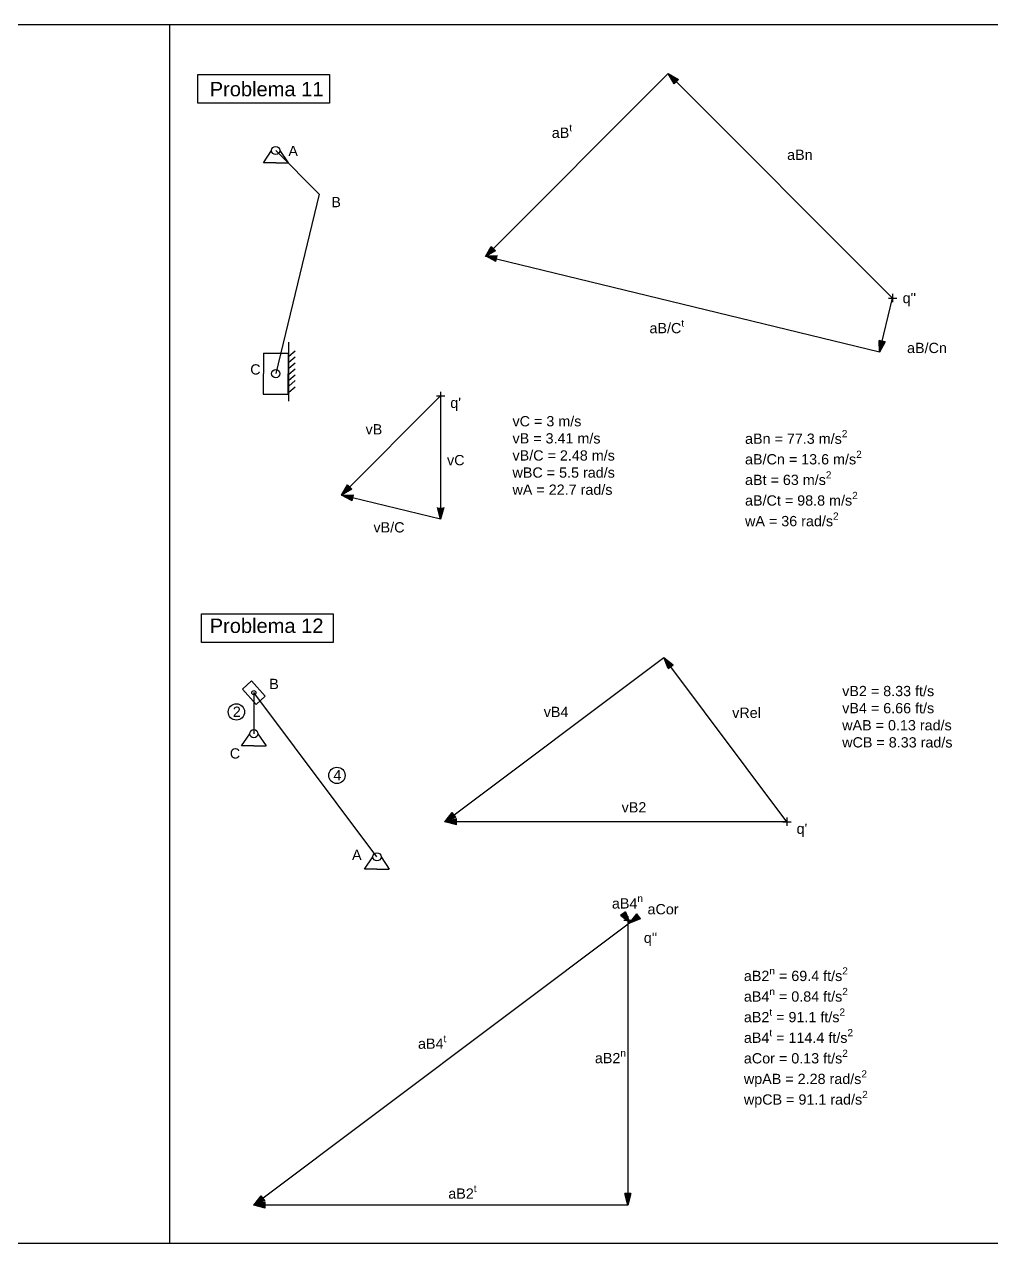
# Model space of a CAD drawing. Header units: inches. Extents: x -8 to 2100, y -439 to 297.
# Drawn here: x 804.7 to 1040.3, y 0 to 297 of the extents above; entities that cross this region are included whole.
import ezdxf

# ---------------------------------------------------------------- set-up
doc = ezdxf.new("R2010")
doc.units = ezdxf.units.IN
doc.header["$MEASUREMENT"] = 0
doc.styles.get("Standard").update_dxf_attribs({"font": 'arial.ttf'})

msp = doc.modelspace()

# ---------------------------------------------------------------- hatches: boundary and pattern name
h = msp.add_hatch(color=256)
h.dxf.hatch_style = 1
h.paths.add_polyline_path([(961.56637, 285.00218), (963.01526, 282.49263), (964.07592, 283.55329)])
h = msp.add_hatch(color=256)
h.dxf.hatch_style = 1
h.paths.add_polyline_path([(916.9827, 240.41851), (919.49225, 241.8674), (918.43159, 242.92806)])
h = msp.add_hatch(color=256)
h.dxf.hatch_style = 1
h.paths.add_polyline_path([(916.9827, 240.61971), (919.5261, 239.2311), (919.87965, 240.68884)])
h = msp.add_hatch(color=256)
h.dxf.hatch_style = 1
h.paths.add_polyline_path([(1013.02017, 217.126), (1014.40878, 219.6694), (1012.95104, 220.02295)])
h = msp.add_hatch(color=256)
h.dxf.hatch_style = 1
h.paths.add_polyline_path([(881.95001, 182.35692), (884.45956, 183.80581), (883.3989, 184.86647)])
h = msp.add_hatch(color=256)
h.dxf.hatch_style = 1
h.paths.add_polyline_path([(881.95001, 182.35692), (884.49341, 180.96831), (884.84696, 182.42605)])
h = msp.add_hatch(color=256)
h.dxf.hatch_style = 1
h.paths.add_polyline_path([(906.09419, 176.50109), (906.84419, 179.30013), (905.34419, 179.30013)])
h = msp.add_hatch(color=256)
h.dxf.hatch_style = 1
h.paths.add_polyline_path([(960.47298, 142.76729), (961.5524, 140.07805), (962.7524, 140.97805)])
h = msp.add_hatch(color=256)
h.dxf.hatch_style = 1
h.paths.add_polyline_path([(907.13965, 102.76729), (909.82888, 103.84671), (908.92888, 105.04671)])
h = msp.add_hatch(color=256)
h.dxf.hatch_style = 1
h.paths.add_polyline_path([(907.13965, 102.76729), (909.93868, 102.01729), (909.93868, 103.51729)])
h = msp.add_hatch(color=256)
h.dxf.hatch_style = 1
h.paths.add_polyline_path([(952.20963, 78.12534), (951.1302, 80.81457), (949.9302, 79.91457)])
h = msp.add_hatch(color=256)
h.dxf.hatch_style = 1
h.paths.add_polyline_path([(952.10563, 78.04734), (954.79486, 79.12676), (953.89486, 80.32676)])
h = msp.add_hatch(color=256)
h.dxf.hatch_style = 1
h.paths.add_polyline_path([(951.70563, 9.39734), (952.45563, 12.19638), (950.95563, 12.19638)])
h = msp.add_hatch(color=256)
h.dxf.hatch_style = 1
h.paths.add_polyline_path([(860.57229, 9.39734), (863.26152, 10.47676), (862.36152, 11.67676)])
h = msp.add_hatch(color=256)
h.dxf.hatch_style = 1
h.paths.add_polyline_path([(860.57229, 9.39734), (863.37133, 8.64734), (863.37133, 10.14734)])

# ---------------------------------------------------------------- linework, layer by layer
for p, q in [((630, 297), (840, 297)), ((840, 297), (840, 0)), ((840, 297), (1050, 297)), ((916.9827, 240.41851), (961.56637, 285.00218)), ((961.56637, 285.00218), (1016.22572, 230.34283)), ((963.01526, 282.49263), (961.56637, 285.00218)), ((961.56637, 285.00218), (964.07592, 283.55329)), ((963.01526, 282.49263), (964.07592, 283.55329)), ((862.90631, 263.26733), (864.90631, 266.26733)), ((865.90631, 266.26733), (876.51291, 255.66073)), ((866.90631, 266.26733), (868.90631, 263.26733)), ((865.90631, 263.26733), (862.90631, 263.26733)), ((865.90631, 263.26733), (868.90631, 263.26733)), ((876.51291, 255.66073), (865.90631, 211.92859)), ((916.9827, 240.41851), (918.43159, 242.92806)), ((919.49225, 241.8674), (916.9827, 240.41851)), ((916.9827, 240.61971), (919.87965, 240.68884)), ((919.5261, 239.2311), (916.9827, 240.61971)), ((919.49225, 241.8674), (918.43159, 242.92806)), ((919.5261, 239.2311), (919.87965, 240.68884)), ((1013.02017, 217.126), (916.9827, 240.41851)), ((1013.02017, 217.126), (1016.22572, 230.34283)), ((1015.22572, 230.34283), (1017.22572, 230.34283)), ((1016.22572, 231.34283), (1016.22572, 229.34283)), ((1014.40878, 219.6694), (1012.95104, 220.02295)), ((1013.02017, 217.126), (1012.95104, 220.02295)), ((862.93808, 216.92849), (862.87453, 206.92869)), ((862.93808, 216.92849), (868.93808, 216.92849)), ((868.93808, 216.92849), (868.87453, 206.92869)), ((869.09753, 205.21136), (869.09753, 219.58365)), ((869.09753, 216.14585), (870.66518, 217.46307)), ((1014.40878, 219.6694), (1013.02017, 217.126)), ((869.09753, 214.69639), (870.66518, 216.01362)), ((869.09753, 213.24694), (870.66518, 214.56416)), ((869.09753, 211.79749), (870.66518, 213.11471)), ((869.09753, 210.34804), (870.66518, 211.66526)), ((869.09753, 208.89858), (870.66518, 210.21581)), ((869.09753, 207.39166), (870.66518, 208.70889)), ((862.87453, 206.92869), (868.87453, 206.92869)), ((881.95001, 182.35692), (906.09419, 206.50109)), ((905.09419, 206.50109), (907.09419, 206.50109)), ((906.09419, 207.50109), (906.09419, 205.50109)), ((906.09419, 206.50109), (906.09419, 176.50109)), ((881.95001, 182.35692), (883.3989, 184.86647)), ((884.45956, 183.80581), (883.3989, 184.86647)), ((884.45956, 183.80581), (881.95001, 182.35692)), ((881.95001, 182.35692), (884.84696, 182.42605)), ((906.09419, 176.50109), (881.95001, 182.35692)), ((884.49341, 180.96831), (881.95001, 182.35692)), ((884.49341, 180.96831), (884.84696, 182.42605)), ((906.09419, 176.50109), (905.34419, 179.30013)), ((906.84419, 179.30013), (906.09419, 176.50109)), ((907.13965, 102.76729), (960.47298, 142.76729)), ((990.47298, 102.76729), (960.47298, 142.76729)), ((961.5524, 140.07805), (960.47298, 142.76729)), ((960.47298, 142.76729), (962.7524, 140.97805)), ((961.5524, 140.07805), (962.7524, 140.97805)), ((859.99037, 137.08728), (857.78132, 135.05748)), ((863.34991, 133.38411), (859.99037, 137.08728)), ((861.14086, 131.35431), (857.78132, 135.05748)), ((860.56562, 134.2208), (860.56562, 124.2208)), ((890.56562, 94.2208), (860.56562, 134.2208)), ((863.34991, 133.38411), (861.14086, 131.35431)), ((857.56562, 121.2208), (859.56562, 124.2208)), ((861.56562, 124.2208), (863.56562, 121.2208)), ((860.56562, 121.2208), (857.56562, 121.2208)), ((860.56562, 121.2208), (863.56562, 121.2208)), ((907.13965, 102.76729), (908.92888, 105.04671)), ((909.82888, 103.84671), (908.92888, 105.04671)), ((909.82888, 103.84671), (907.13965, 102.76729)), ((907.13965, 102.76729), (909.93868, 103.51729)), ((990.47298, 102.76729), (907.13965, 102.76729)), ((909.93868, 102.01729), (907.13965, 102.76729)), ((909.93868, 102.01729), (909.93868, 103.51729)), ((989.47298, 102.76729), (991.47298, 102.76729)), ((990.47298, 103.76729), (990.47298, 101.76729)), ((887.56562, 91.2208), (889.56562, 94.2208)), ((891.56562, 94.2208), (893.56562, 91.2208)), ((890.56562, 91.2208), (887.56562, 91.2208)), ((890.56562, 91.2208), (893.56562, 91.2208)), ((951.1302, 80.81457), (949.9302, 79.91457)), ((951.1302, 80.81457), (952.20963, 78.12534)), ((952.10563, 78.04734), (953.89486, 80.32676)), ((954.79486, 79.12676), (953.89486, 80.32676)), ((952.10563, 78.04734), (860.57229, 9.39734)), ((952.20963, 78.12534), (949.9302, 79.91457)), ((950.70563, 78.79734), (952.70563, 78.79734)), ((951.70563, 79.79734), (951.70563, 77.79734)), ((951.70563, 78.79734), (951.70563, 9.39734)), ((952.20963, 78.12534), (951.70563, 78.79734)), ((954.79486, 79.12676), (952.10563, 78.04734)), ((952.20963, 78.12534), (952.10563, 78.04734)), ((952.45563, 12.19638), (950.95563, 12.19638)), ((951.70563, 9.39734), (950.95563, 12.19638)), ((952.45563, 12.19638), (951.70563, 9.39734)), ((860.57229, 9.39734), (862.36152, 11.67676)), ((863.26152, 10.47676), (860.57229, 9.39734)), ((860.57229, 9.39734), (863.37133, 10.14734)), ((951.70563, 9.39734), (860.57229, 9.39734)), ((863.37133, 8.64734), (860.57229, 9.39734)), ((863.26152, 10.47676), (862.36152, 11.67676)), ((863.37133, 8.64734), (863.37133, 10.14734)), ((840, 0), (630, 0)), ((1050, 0), (840, 0))]:
    msp.add_line(p, q)
for points in [[(846.93474, 284.7785), (879.02138, 284.7785), (879.02138, 277.83697), (846.93474, 277.83697)], [(847.78414, 153.40466), (879.87078, 153.40466), (879.87078, 146.46313), (847.78414, 146.46313)]]:
    msp.add_lwpolyline(points, close=True)
for centre, radius in [((865.90631, 266.26733), 1), ((865.90631, 211.92859), 1), ((860.56562, 134.2208), 0.5), ((856.31688, 129.51798), 2), ((860.56562, 124.2208), 1), ((880.81767, 114.04743), 2), ((890.56562, 94.2208), 1)]:
    msp.add_circle(centre, radius)

# ---------------------------------------------------------------- texts
at = {"attachment_point": 1}
for s, width, heights, insert, char_height in [('Problema 11', 31.8610207, [6.11788], (849.82107, 282.98228), 3.5), ('\\A1;aB{\\H0.7x;\\St^ ;}', 5.7492294, [0], (933.17055, 272.70286), 2.5), ('A', 5.7492294, [0], (868.98343, 267.41205), 2.5), ('\\A1;aBn', 5.7492294, [0], (990.52178, 266.48405), 2.5), ('B', 5.7492294, [0], (879.45858, 254.95675), 2.5), ("q''", 5.7492294, [0], (1018.6497, 231.5933), 2.5), ('\\A1;aB/C{\\H0.7x;\\St^ ;}', 5.7492294, [0], (956.97672, 225.11542), 2.5), ('\\A1;aB/Cn', 5.7492294, [0], (1019.73845, 219.43737), 2.5), ('C', 5.7492294, [0], (859.6984, 214.20465), 2.5), ("q'", 5.7492294, [0], (908.43941, 206.0563), 2.5), ('vB', 5.7492294, [0], (887.79436, 199.61879), 2.5), ('\\A1;vC = 3 m/s \\PvB = 3.41 m/s\\PvB/C = 2.48 m/s\\PwBC = 5.5 rad/s\\PwA = 22.7 rad/s', 94.4102789, [36.21997], (923.59739, 201.58058), 2.5), ('\\A1;aBn = 77.3 m/s{\\H0.7x;\\S2^ ;} \\PaB/Cn = 13.6 m/s{\\H0.7x;\\S2^ ;}\\PaBt = 63 m/s{\\H0.7x;\\S2^ ;\\H1.429x;\\P}aB/Ct = 98.8 m/s{\\H0.7x;\\S2^ ;}\\PwA = 36 rad/s{\\H0.7x;\\S2^ ;}', 94.4102789, [36.21997], (980.25717, 198.17739), 2.5), ('vC', 5.7492294, [0], (907.64428, 192.10674), 2.5), ('vB/C', 5.7492294, [0], (889.72153, 175.7343), 2.5), ('Problema 12', 35.600624, [5.14138], (849.82029, 152.25335), 3.5), ('B', 5.7492294, [0], (864.33148, 137.58623), 2.5), ('\\A1;vB2 = 8.33 ft/s \\PvB4 = 6.66 ft/s\\PwAB = 0.13 rad/s\\PwCB = 8.33 rad/s', 94.4102789, [36.21997], (1003.93093, 135.8594), 2.5), ('2', 5.7492294, [0], (855.45386, 130.81889), 2.5), ('vB4', 5.7492294, [0], (931.21014, 130.77187), 2.5), ('vRel', 5.7492294, [0], (977.12594, 130.56803), 2.5), ('C', 5.7492294, [0], (854.72324, 120.66141), 2.5), ('4', 5.7492294, [0], (879.95465, 115.34835), 2.5), ('vB2', 5.7492294, [0], (950.18867, 107.53399), 2.5), ("q'", 5.7492294, [0], (992.8182, 102.32249), 2.5), ('A', 5.7492294, [0], (884.49693, 95.95313), 2.5), ('\\A1;aB4{\\H0.7x;\\Sn^ ;}', 5.7492294, [0], (947.82514, 84.97114), 2.5), ('aCor', 5.7492294, [0], (956.49968, 82.71076), 2.5), ("q''", 5.7492294, [0], (955.59186, 75.75901), 2.5), ('\\A1;aB2{\\H0.7x;\\Sn^ ;} = 69.4 ft/s{\\H0.7x;\\S2^ ;} \\PaB4{\\H0.7x;\\Sn^ ;} = 0.84 ft/s{\\H0.7x;\\S2^ ;}\\PaB2{\\H0.7x;\\St^ ;} = 91.1 ft/s{\\H0.7x;\\S2^ ;\\H1.429x;\\P}aB4{\\H0.7x;\\St^ ;} = 114.4 ft/s{\\H0.7x;\\S2^ ;}\\PaCor = 0.13 ft/s{\\H0.7x;\\S2^ ;}\\PwpAB = 2.28 rad/s{\\H0.7x;\\S2^ ;}\\PwpCB = 91.1 rad/s{\\H0.7x;\\S2^ ;}', 94.4102789, [36.21997], (979.97656, 67.31204), 2.5), ('\\A1;aB4{\\H0.7x;\\St^ ;}', 5.7492294, [0], (900.57189, 50.81348), 2.5), ('\\A1;aB2{\\H0.7x;\\Sn^ ;}', 5.7492294, [0], (943.67367, 47.2955), 2.5), ('\\A1;aB2{\\H0.7x;\\St^ ;}', 5.7492294, [0], (907.95119, 14.2935), 2.5)]:
    msp.add_mtext_dynamic_manual_height_columns(s, width=width, gutter_width=1, heights=heights, dxfattribs=dict(at, insert=insert, char_height=char_height))

doc.saveas('drawing.dxf')
